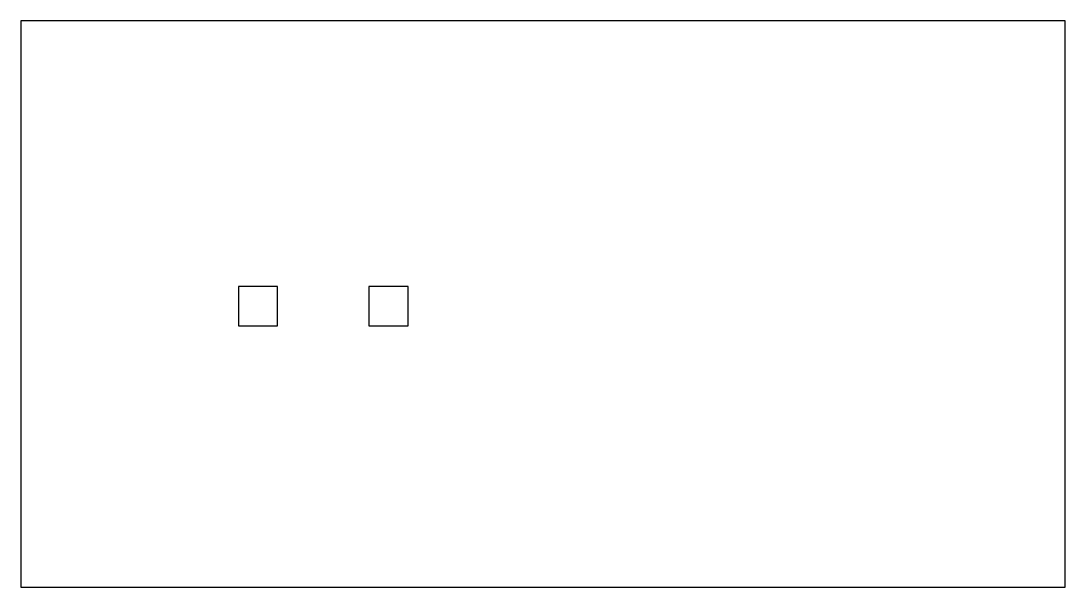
# Model space of a CAD drawing. Header units: millimetres. Extents: x 0 to 24000, y 0 to 13000.
import ezdxf

# ---------------------------------------------------------------- set-up
doc = ezdxf.new("R2010")
doc.units = ezdxf.units.MM

# ---------------------------------------------------------------- blocks, each defined once
blk = doc.blocks.new('WELD-CELL-01')
at = {"layer": 'EQUIP'}
blk.add_lwpolyline([(0, 0), (900, 0), (900, 900), (0, 900)], close=True, dxfattribs=at)

msp = doc.modelspace()

# ---------------------------------------------------------------- linework, layer by layer
msp.add_lwpolyline([(0, 0), (24000, 0), (24000, 13000), (0, 13000)], close=True)

# ---------------------------------------------------------------- block references
at = {"layer": 'EQUIP'}
for p in [(5000, 6000), (8000, 6000)]:
    msp.add_blockref('WELD-CELL-01', p, dxfattribs=at)

doc.saveas('drawing.dxf')
